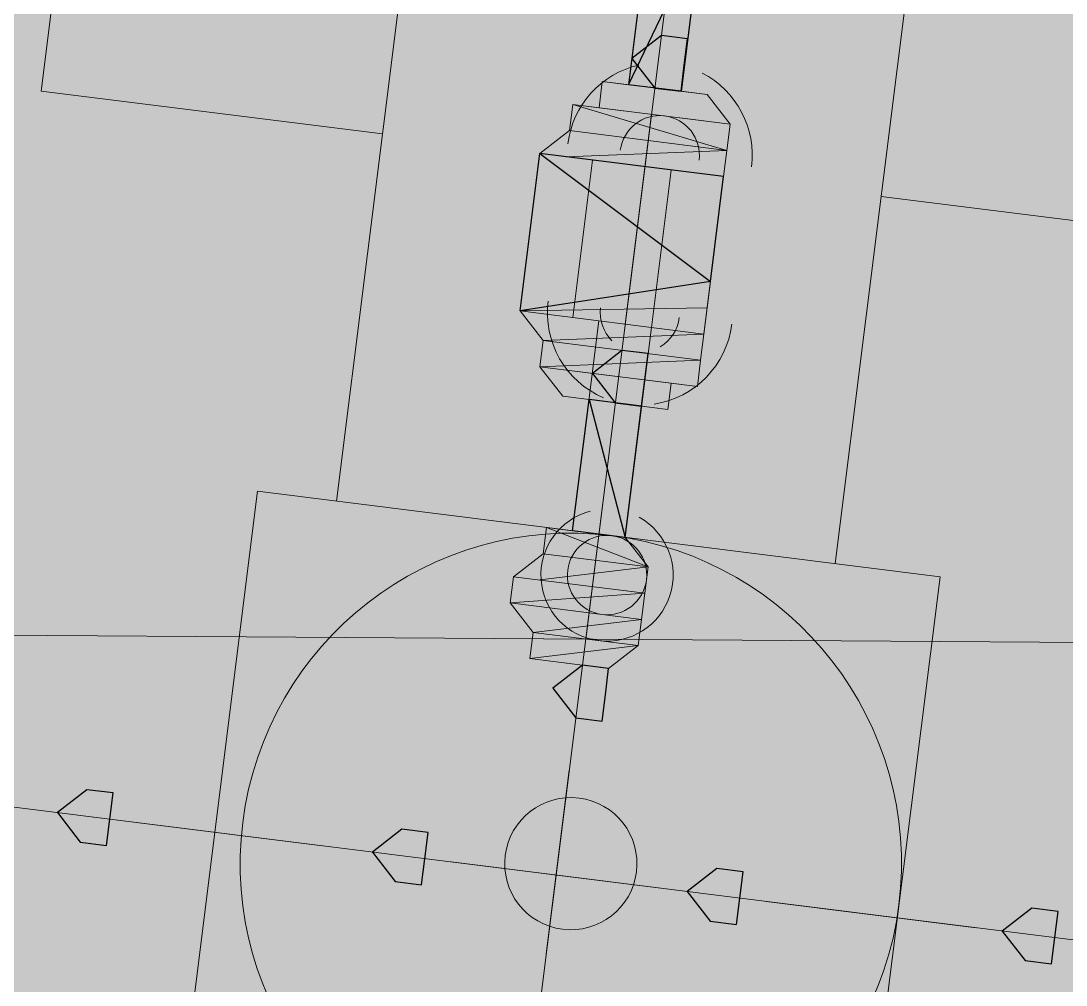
# Model space of a CAD drawing. Header units: metres. Extents: x -4 to 509425, y 7549 to 4732445.
# Drawn here: x 476027.6756 to 476028.0101, y 4719731.3466 to 4719731.6554 of the extents above; entities that cross this region are included whole.
import ezdxf

# ---------------------------------------------------------------- set-up
doc = ezdxf.new("R2010")
doc.units = ezdxf.units.M
doc.header["$LTSCALE"] = 0.01
doc.header["$MEASUREMENT"] = 0
doc.layers.get('0').update_dxf_attribs({"lineweight": 0})
doc.layers.add('_SUBESTACIÓN', color=1, linetype='Continuous')
doc.layers.add('SUBESTACION LA VID', color=253, linetype='Continuous')

# ---------------------------------------------------------------- blocks, each defined once
blk = doc.blocks.new('A$Cfff6051d')
at = {"layer": 'SUBESTACION LA VID', "transparency": 33554687}
h = blk.add_hatch(color=256, dxfattribs=at)
h.dxf.hatch_style = 2
h.paths.add_polyline_path([(476027.88792, 4719731.64121), (476027.88898, 4719731.64961), (476027.88058, 4719731.65066), (476027.87112, 4719731.64332), (476027.87847, 4719731.63386), (476027.88687, 4719731.63281)])
h = blk.add_hatch(color=256, dxfattribs=at)
h.dxf.hatch_style = 2
h.paths.add_polyline_path([(476027.88792, 4719731.64121), (476027.88898, 4719731.64961), (476027.88058, 4719731.65066), (476027.87112, 4719731.64332), (476027.87847, 4719731.63386), (476027.88687, 4719731.63281)])
h = blk.add_hatch(color=256, dxfattribs=at)
h.dxf.hatch_style = 2
h.paths.add_polyline_path([(476027.88792, 4719731.64121), (476027.88898, 4719731.64961), (476027.88058, 4719731.65066), (476027.87112, 4719731.64332), (476027.87847, 4719731.63386), (476027.88687, 4719731.63281)])
h = blk.add_hatch(color=256, dxfattribs=at)
h.dxf.hatch_style = 2
h.paths.add_polyline_path([(476027.88792, 4719731.64121), (476027.88898, 4719731.64961), (476027.88058, 4719731.65066), (476027.87112, 4719731.64332), (476027.87847, 4719731.63386), (476027.88687, 4719731.63281)])
h = blk.add_hatch(color=256, dxfattribs=at)
h.dxf.hatch_style = 2
h.paths.add_polyline_path([(476027.87529, 4719731.54041), (476027.87634, 4719731.54881), (476027.86794, 4719731.54986), (476027.85849, 4719731.54251), (476027.86583, 4719731.53306), (476027.87423, 4719731.53201)])
h = blk.add_hatch(color=256, dxfattribs=at)
h.dxf.hatch_style = 2
h.paths.add_polyline_path([(476027.87529, 4719731.54041), (476027.87634, 4719731.54881), (476027.86794, 4719731.54986), (476027.85849, 4719731.54251), (476027.86583, 4719731.53306), (476027.87423, 4719731.53201)])
h = blk.add_hatch(color=256, dxfattribs=at)
h.dxf.hatch_style = 2
h.paths.add_polyline_path([(476027.87529, 4719731.54041), (476027.87634, 4719731.54881), (476027.86794, 4719731.54986), (476027.85849, 4719731.54251), (476027.86583, 4719731.53306), (476027.87423, 4719731.53201)])
h = blk.add_hatch(color=256, dxfattribs=at)
h.dxf.hatch_style = 2
h.paths.add_polyline_path([(476027.87529, 4719731.54041), (476027.87634, 4719731.54881), (476027.86794, 4719731.54986), (476027.85849, 4719731.54251), (476027.86583, 4719731.53306), (476027.87423, 4719731.53201)])
h = blk.add_hatch(color=256, dxfattribs=at)
h.dxf.hatch_style = 2
h.paths.add_polyline_path([(476027.86265, 4719731.4396), (476027.8637, 4719731.448), (476027.8553, 4719731.44905), (476027.84585, 4719731.44171), (476027.8532, 4719731.43225), (476027.8616, 4719731.4312)])
h = blk.add_hatch(color=256, dxfattribs=at)
h.dxf.hatch_style = 2
h.paths.add_polyline_path([(476027.86265, 4719731.4396), (476027.8637, 4719731.448), (476027.8553, 4719731.44905), (476027.84585, 4719731.44171), (476027.8532, 4719731.43225), (476027.8616, 4719731.4312)])
h = blk.add_hatch(color=256, dxfattribs=at)
h.dxf.hatch_style = 2
h.paths.add_polyline_path([(476027.86265, 4719731.4396), (476027.8637, 4719731.448), (476027.8553, 4719731.44905), (476027.84585, 4719731.44171), (476027.8532, 4719731.43225), (476027.8616, 4719731.4312)])
h = blk.add_hatch(color=256, dxfattribs=at)
h.dxf.hatch_style = 2
h.paths.add_polyline_path([(476027.86265, 4719731.4396), (476027.8637, 4719731.448), (476027.8553, 4719731.44905), (476027.84585, 4719731.44171), (476027.8532, 4719731.43225), (476027.8616, 4719731.4312)])
h = blk.add_hatch(color=256, dxfattribs=at)
h.dxf.hatch_style = 2
h.paths.add_polyline_path([(476027.70407, 4719731.39975), (476027.70512, 4719731.40815), (476027.69672, 4719731.40921), (476027.68727, 4719731.40186), (476027.69461, 4719731.39241), (476027.70301, 4719731.39135)])
h = blk.add_hatch(color=256, dxfattribs=at)
h.dxf.hatch_style = 2
h.paths.add_polyline_path([(476027.70407, 4719731.39975), (476027.70512, 4719731.40815), (476027.69672, 4719731.40921), (476027.68727, 4719731.40186), (476027.69461, 4719731.39241), (476027.70301, 4719731.39135)])
h = blk.add_hatch(color=256, dxfattribs=at)
h.dxf.hatch_style = 2
h.paths.add_polyline_path([(476027.70407, 4719731.39975), (476027.70512, 4719731.40815), (476027.69672, 4719731.40921), (476027.68727, 4719731.40186), (476027.69461, 4719731.39241), (476027.70301, 4719731.39135)])
h = blk.add_hatch(color=256, dxfattribs=at)
h.dxf.hatch_style = 2
h.paths.add_polyline_path([(476027.70407, 4719731.39975), (476027.70512, 4719731.40815), (476027.69672, 4719731.40921), (476027.68727, 4719731.40186), (476027.69461, 4719731.39241), (476027.70301, 4719731.39135)])
h = blk.add_hatch(color=256, dxfattribs=at)
h.dxf.hatch_style = 2
h.paths.add_polyline_path([(476027.80488, 4719731.38712), (476027.80593, 4719731.39552), (476027.79753, 4719731.39657), (476027.78808, 4719731.38922), (476027.79542, 4719731.37977), (476027.80382, 4719731.37872)])
h = blk.add_hatch(color=256, dxfattribs=at)
h.dxf.hatch_style = 2
h.paths.add_polyline_path([(476027.80488, 4719731.38712), (476027.80593, 4719731.39552), (476027.79753, 4719731.39657), (476027.78808, 4719731.38922), (476027.79542, 4719731.37977), (476027.80382, 4719731.37872)])
h = blk.add_hatch(color=256, dxfattribs=at)
h.dxf.hatch_style = 2
h.paths.add_polyline_path([(476027.80488, 4719731.38712), (476027.80593, 4719731.39552), (476027.79753, 4719731.39657), (476027.78808, 4719731.38922), (476027.79542, 4719731.37977), (476027.80382, 4719731.37872)])
h = blk.add_hatch(color=256, dxfattribs=at)
h.dxf.hatch_style = 2
h.paths.add_polyline_path([(476027.80488, 4719731.38712), (476027.80593, 4719731.39552), (476027.79753, 4719731.39657), (476027.78808, 4719731.38922), (476027.79542, 4719731.37977), (476027.80382, 4719731.37872)])
h = blk.add_hatch(color=256, dxfattribs=at)
h.dxf.hatch_style = 2
h.paths.add_polyline_path([(476027.90568, 4719731.37448), (476027.90673, 4719731.38288), (476027.89833, 4719731.38393), (476027.88888, 4719731.37658), (476027.89622, 4719731.36713), (476027.90462, 4719731.36608)])
h = blk.add_hatch(color=256, dxfattribs=at)
h.dxf.hatch_style = 2
h.paths.add_polyline_path([(476027.90568, 4719731.37448), (476027.90673, 4719731.38288), (476027.89833, 4719731.38393), (476027.88888, 4719731.37658), (476027.89622, 4719731.36713), (476027.90462, 4719731.36608)])
h = blk.add_hatch(color=256, dxfattribs=at)
h.dxf.hatch_style = 2
h.paths.add_polyline_path([(476027.90568, 4719731.37448), (476027.90673, 4719731.38288), (476027.89833, 4719731.38393), (476027.88888, 4719731.37658), (476027.89622, 4719731.36713), (476027.90462, 4719731.36608)])
h = blk.add_hatch(color=256, dxfattribs=at)
h.dxf.hatch_style = 2
h.paths.add_polyline_path([(476027.90568, 4719731.37448), (476027.90673, 4719731.38288), (476027.89833, 4719731.38393), (476027.88888, 4719731.37658), (476027.89622, 4719731.36713), (476027.90462, 4719731.36608)])
h = blk.add_hatch(color=256, dxfattribs=at)
h.dxf.hatch_style = 2
h.paths.add_polyline_path([(476028.00648, 4719731.36184), (476028.00754, 4719731.37024), (476027.99914, 4719731.37129), (476027.98968, 4719731.36395), (476027.99703, 4719731.35449), (476028.00543, 4719731.35344)])
h = blk.add_hatch(color=256, dxfattribs=at)
h.dxf.hatch_style = 2
h.paths.add_polyline_path([(476028.00648, 4719731.36184), (476028.00754, 4719731.37024), (476027.99914, 4719731.37129), (476027.98968, 4719731.36395), (476027.99703, 4719731.35449), (476028.00543, 4719731.35344)])
h = blk.add_hatch(color=256, dxfattribs=at)
h.dxf.hatch_style = 2
h.paths.add_polyline_path([(476028.00648, 4719731.36184), (476028.00754, 4719731.37024), (476027.99914, 4719731.37129), (476027.98968, 4719731.36395), (476027.99703, 4719731.35449), (476028.00543, 4719731.35344)])
h = blk.add_hatch(color=256, dxfattribs=at)
h.dxf.hatch_style = 2
h.paths.add_polyline_path([(476028.00648, 4719731.36184), (476028.00754, 4719731.37024), (476027.99914, 4719731.37129), (476027.98968, 4719731.36395), (476027.99703, 4719731.35449), (476028.00543, 4719731.35344)])
at = {"layer": 'SUBESTACION LA VID', "lineweight": 15}
for p, q in [((476027.73208, 4719730.46621), (476027.89006, 4719731.72626)), ((476027.87007, 4719731.63492), (476027.87639, 4719731.68532)), ((476027.88687, 4719731.63281), (476027.89319, 4719731.68321)), ((476027.87742, 4719731.62546), (476027.86899, 4719731.55826)), ((476027.86899, 4719731.55826), (476027.87742, 4719731.62546)), ((476027.86899, 4719731.55826), (476027.87742, 4719731.62546)), ((476027.86899, 4719731.55826), (476027.87742, 4719731.62546)), ((476027.83539, 4719731.56247), (476027.84171, 4719731.61287)), ((476027.85219, 4719731.56036), (476027.85851, 4719731.61076)), ((476027.87739, 4719731.55721), (476027.88371, 4719731.60761)), ((476027.89419, 4719731.5551), (476027.90051, 4719731.6055)), ((476027.85217, 4719731.49211), (476027.86059, 4719731.55931)), ((476027.86897, 4719731.49), (476027.87739, 4719731.55721)), ((476027.86899, 4719731.55826), (476027.86899, 4719731.55826)), ((476027.86373, 4719731.51625), (476027.85635, 4719731.45745)), ((476027.85635, 4719731.45745), (476027.86373, 4719731.51625)), ((476027.85635, 4719731.45745), (476027.86373, 4719731.51625)), ((476027.85635, 4719731.45745), (476027.86373, 4719731.51625)), ((476028.82972, 4719731.25863), (476027.56967, 4719731.4166)), ((476027.85109, 4719731.41545), (476027.84372, 4719731.35665)), ((476027.84372, 4719731.35665), (476027.85109, 4719731.41545)), ((476027.84372, 4719731.35665), (476027.85109, 4719731.41545)), ((476027.84372, 4719731.35665), (476027.85109, 4719731.41545)), ((476027.77128, 4719731.39133), (476027.71247, 4719731.3987)), ((476027.77128, 4719731.39133), (476027.71247, 4719731.3987)), ((476027.77128, 4719731.39133), (476027.71247, 4719731.3987)), ((476027.77128, 4719731.39133), (476027.71247, 4719731.3987)), ((476027.88048, 4719731.37764), (476027.81328, 4719731.38606)), ((476027.88048, 4719731.37764), (476027.81328, 4719731.38606)), ((476027.88048, 4719731.37764), (476027.81328, 4719731.38606)), ((476027.88048, 4719731.37764), (476027.81328, 4719731.38606)), ((476027.98128, 4719731.365), (476027.91408, 4719731.37343)), ((476027.98128, 4719731.365), (476027.91408, 4719731.37343)), ((476027.98128, 4719731.365), (476027.91408, 4719731.37343)), ((476027.98128, 4719731.365), (476027.91408, 4719731.37343))]:
    blk.add_line(p, q, dxfattribs=at)
at = {"layer": 'SUBESTACION LA VID', "lineweight": 0}
for p, q in [((476027.86062, 4719731.62756), (476027.89422, 4719731.62335)), ((476027.8963, 4719731.5719), (476027.83539, 4719731.56247))]:
    blk.add_line(p, q, dxfattribs=at)
at = {"layer": 'SUBESTACION LA VID', "lineweight": 15}
for points in [[(476027.95091, 4719731.59918), (476028.06012, 4719731.58549), (476028.19492, 4719732.66074), (476027.81691, 4719732.70813), (476027.6821, 4719731.63288), (476027.79131, 4719731.61919)], [(476027.87639, 4719731.68532), (476027.87007, 4719731.63492), (476027.86167, 4719731.63597), (476027.86062, 4719731.62756), (476027.85222, 4719731.62862), (476027.85116, 4719731.62022), (476027.84171, 4719731.61287), (476027.83539, 4719731.56247), (476027.84274, 4719731.55302), (476027.84169, 4719731.54462), (476027.84903, 4719731.53516), (476027.85743, 4719731.53411), (476027.85217, 4719731.49211), (476027.84377, 4719731.49316), (476027.84271, 4719731.48476), (476027.83326, 4719731.47741), (476027.83221, 4719731.46901), (476027.83955, 4719731.45956), (476027.8385, 4719731.45116), (476027.8469, 4719731.45011), (476027.8553, 4719731.44905), (476027.8637, 4719731.448), (476027.87315, 4719731.45535), (476027.87421, 4719731.46375), (476027.87526, 4719731.47215), (476027.87631, 4719731.48055), (476027.86897, 4719731.49), (476027.87423, 4719731.53201), (476027.88263, 4719731.53095), (476027.88369, 4719731.53935), (476027.89209, 4719731.5383), (476027.89314, 4719731.5467), (476027.89419, 4719731.5551), (476027.89525, 4719731.5635), (476027.8963, 4719731.5719), (476027.90051, 4719731.6055), (476027.90156, 4719731.6139), (476027.90262, 4719731.6223), (476027.89527, 4719731.63176), (476027.88687, 4719731.63281), (476027.89319, 4719731.68321)], [(476027.93617, 4719731.48158), (476028.00567, 4719732.036), (476027.84607, 4719732.05601), (476027.77657, 4719731.50159)], [(476027.75136, 4719731.50475), (476027.96978, 4719731.47736), (476027.94239, 4719731.25895), (476027.72398, 4719731.28634), (476027.75136, 4719731.50475)]]:
    blk.add_lwpolyline(points, dxfattribs=at)
at = {"layer": 'SUBESTACION LA VID'}
for points in [[(476027.88792, 4719731.64121), (476027.88898, 4719731.64961), (476027.88058, 4719731.65066), (476027.87112, 4719731.64332), (476027.87847, 4719731.63386), (476027.88687, 4719731.63281)], [(476027.88792, 4719731.64121), (476027.88898, 4719731.64961), (476027.88058, 4719731.65066), (476027.87112, 4719731.64332), (476027.87847, 4719731.63386), (476027.88687, 4719731.63281)], [(476027.88792, 4719731.64121), (476027.88898, 4719731.64961), (476027.88058, 4719731.65066), (476027.87112, 4719731.64332), (476027.87847, 4719731.63386), (476027.88687, 4719731.63281)], [(476027.88792, 4719731.64121), (476027.88898, 4719731.64961), (476027.88058, 4719731.65066), (476027.87112, 4719731.64332), (476027.87847, 4719731.63386), (476027.88687, 4719731.63281)], [(476027.87529, 4719731.54041), (476027.87634, 4719731.54881), (476027.86794, 4719731.54986), (476027.85849, 4719731.54251), (476027.86583, 4719731.53306), (476027.87423, 4719731.53201)], [(476027.87529, 4719731.54041), (476027.87634, 4719731.54881), (476027.86794, 4719731.54986), (476027.85849, 4719731.54251), (476027.86583, 4719731.53306), (476027.87423, 4719731.53201)], [(476027.87529, 4719731.54041), (476027.87634, 4719731.54881), (476027.86794, 4719731.54986), (476027.85849, 4719731.54251), (476027.86583, 4719731.53306), (476027.87423, 4719731.53201)], [(476027.87529, 4719731.54041), (476027.87634, 4719731.54881), (476027.86794, 4719731.54986), (476027.85849, 4719731.54251), (476027.86583, 4719731.53306), (476027.87423, 4719731.53201)], [(476027.86265, 4719731.4396), (476027.8637, 4719731.448), (476027.8553, 4719731.44905), (476027.84585, 4719731.44171), (476027.8532, 4719731.43225), (476027.8616, 4719731.4312)], [(476027.86265, 4719731.4396), (476027.8637, 4719731.448), (476027.8553, 4719731.44905), (476027.84585, 4719731.44171), (476027.8532, 4719731.43225), (476027.8616, 4719731.4312)], [(476027.86265, 4719731.4396), (476027.8637, 4719731.448), (476027.8553, 4719731.44905), (476027.84585, 4719731.44171), (476027.8532, 4719731.43225), (476027.8616, 4719731.4312)], [(476027.86265, 4719731.4396), (476027.8637, 4719731.448), (476027.8553, 4719731.44905), (476027.84585, 4719731.44171), (476027.8532, 4719731.43225), (476027.8616, 4719731.4312)], [(476027.70407, 4719731.39975), (476027.70512, 4719731.40815), (476027.69672, 4719731.40921), (476027.68727, 4719731.40186), (476027.69461, 4719731.39241), (476027.70301, 4719731.39135)], [(476027.70407, 4719731.39975), (476027.70512, 4719731.40815), (476027.69672, 4719731.40921), (476027.68727, 4719731.40186), (476027.69461, 4719731.39241), (476027.70301, 4719731.39135)], [(476027.70407, 4719731.39975), (476027.70512, 4719731.40815), (476027.69672, 4719731.40921), (476027.68727, 4719731.40186), (476027.69461, 4719731.39241), (476027.70301, 4719731.39135)], [(476027.70407, 4719731.39975), (476027.70512, 4719731.40815), (476027.69672, 4719731.40921), (476027.68727, 4719731.40186), (476027.69461, 4719731.39241), (476027.70301, 4719731.39135)], [(476027.80488, 4719731.38712), (476027.80593, 4719731.39552), (476027.79753, 4719731.39657), (476027.78808, 4719731.38922), (476027.79542, 4719731.37977), (476027.80382, 4719731.37872)], [(476027.80488, 4719731.38712), (476027.80593, 4719731.39552), (476027.79753, 4719731.39657), (476027.78808, 4719731.38922), (476027.79542, 4719731.37977), (476027.80382, 4719731.37872)], [(476027.80488, 4719731.38712), (476027.80593, 4719731.39552), (476027.79753, 4719731.39657), (476027.78808, 4719731.38922), (476027.79542, 4719731.37977), (476027.80382, 4719731.37872)], [(476027.80488, 4719731.38712), (476027.80593, 4719731.39552), (476027.79753, 4719731.39657), (476027.78808, 4719731.38922), (476027.79542, 4719731.37977), (476027.80382, 4719731.37872)], [(476027.90568, 4719731.37448), (476027.90673, 4719731.38288), (476027.89833, 4719731.38393), (476027.88888, 4719731.37658), (476027.89622, 4719731.36713), (476027.90462, 4719731.36608)], [(476027.90568, 4719731.37448), (476027.90673, 4719731.38288), (476027.89833, 4719731.38393), (476027.88888, 4719731.37658), (476027.89622, 4719731.36713), (476027.90462, 4719731.36608)], [(476027.90568, 4719731.37448), (476027.90673, 4719731.38288), (476027.89833, 4719731.38393), (476027.88888, 4719731.37658), (476027.89622, 4719731.36713), (476027.90462, 4719731.36608)], [(476027.90568, 4719731.37448), (476027.90673, 4719731.38288), (476027.89833, 4719731.38393), (476027.88888, 4719731.37658), (476027.89622, 4719731.36713), (476027.90462, 4719731.36608)], [(476028.00648, 4719731.36184), (476028.00754, 4719731.37024), (476027.99914, 4719731.37129), (476027.98968, 4719731.36395), (476027.99703, 4719731.35449), (476028.00543, 4719731.35344)], [(476028.00648, 4719731.36184), (476028.00754, 4719731.37024), (476027.99914, 4719731.37129), (476027.98968, 4719731.36395), (476027.99703, 4719731.35449), (476028.00543, 4719731.35344)], [(476028.00648, 4719731.36184), (476028.00754, 4719731.37024), (476027.99914, 4719731.37129), (476027.98968, 4719731.36395), (476027.99703, 4719731.35449), (476028.00543, 4719731.35344)], [(476028.00648, 4719731.36184), (476028.00754, 4719731.37024), (476027.99914, 4719731.37129), (476027.98968, 4719731.36395), (476027.99703, 4719731.35449), (476028.00543, 4719731.35344)]]:
    blk.add_lwpolyline(points, close=True, dxfattribs=at)
at = {"layer": 'SUBESTACION LA VID', "lineweight": 0}
for points in [[(476027.88792, 4719731.64121), (476027.88898, 4719731.64961), (476027.88058, 4719731.65066), (476027.87112, 4719731.64332), (476027.87847, 4719731.63386), (476027.88687, 4719731.63281)], [(476027.88792, 4719731.64121), (476027.88898, 4719731.64961), (476027.88058, 4719731.65066), (476027.87112, 4719731.64332), (476027.87847, 4719731.63386), (476027.88687, 4719731.63281)], [(476027.88792, 4719731.64121), (476027.88898, 4719731.64961), (476027.88058, 4719731.65066), (476027.87112, 4719731.64332), (476027.87847, 4719731.63386), (476027.88687, 4719731.63281)], [(476027.88792, 4719731.64121), (476027.88898, 4719731.64961), (476027.88058, 4719731.65066), (476027.87112, 4719731.64332), (476027.87847, 4719731.63386), (476027.88687, 4719731.63281)], [(476027.87529, 4719731.54041), (476027.87634, 4719731.54881), (476027.86794, 4719731.54986), (476027.85849, 4719731.54251), (476027.86583, 4719731.53306), (476027.87423, 4719731.53201)], [(476027.87529, 4719731.54041), (476027.87634, 4719731.54881), (476027.86794, 4719731.54986), (476027.85849, 4719731.54251), (476027.86583, 4719731.53306), (476027.87423, 4719731.53201)], [(476027.87529, 4719731.54041), (476027.87634, 4719731.54881), (476027.86794, 4719731.54986), (476027.85849, 4719731.54251), (476027.86583, 4719731.53306), (476027.87423, 4719731.53201)], [(476027.87529, 4719731.54041), (476027.87634, 4719731.54881), (476027.86794, 4719731.54986), (476027.85849, 4719731.54251), (476027.86583, 4719731.53306), (476027.87423, 4719731.53201)], [(476027.86265, 4719731.4396), (476027.8637, 4719731.448), (476027.8553, 4719731.44905), (476027.84585, 4719731.44171), (476027.8532, 4719731.43225), (476027.8616, 4719731.4312)], [(476027.86265, 4719731.4396), (476027.8637, 4719731.448), (476027.8553, 4719731.44905), (476027.84585, 4719731.44171), (476027.8532, 4719731.43225), (476027.8616, 4719731.4312)], [(476027.86265, 4719731.4396), (476027.8637, 4719731.448), (476027.8553, 4719731.44905), (476027.84585, 4719731.44171), (476027.8532, 4719731.43225), (476027.8616, 4719731.4312)], [(476027.86265, 4719731.4396), (476027.8637, 4719731.448), (476027.8553, 4719731.44905), (476027.84585, 4719731.44171), (476027.8532, 4719731.43225), (476027.8616, 4719731.4312)], [(476027.70407, 4719731.39975), (476027.70512, 4719731.40815), (476027.69672, 4719731.40921), (476027.68727, 4719731.40186), (476027.69461, 4719731.39241), (476027.70301, 4719731.39135)], [(476027.70407, 4719731.39975), (476027.70512, 4719731.40815), (476027.69672, 4719731.40921), (476027.68727, 4719731.40186), (476027.69461, 4719731.39241), (476027.70301, 4719731.39135)], [(476027.70407, 4719731.39975), (476027.70512, 4719731.40815), (476027.69672, 4719731.40921), (476027.68727, 4719731.40186), (476027.69461, 4719731.39241), (476027.70301, 4719731.39135)], [(476027.70407, 4719731.39975), (476027.70512, 4719731.40815), (476027.69672, 4719731.40921), (476027.68727, 4719731.40186), (476027.69461, 4719731.39241), (476027.70301, 4719731.39135)], [(476027.80488, 4719731.38712), (476027.80593, 4719731.39552), (476027.79753, 4719731.39657), (476027.78808, 4719731.38922), (476027.79542, 4719731.37977), (476027.80382, 4719731.37872)], [(476027.80488, 4719731.38712), (476027.80593, 4719731.39552), (476027.79753, 4719731.39657), (476027.78808, 4719731.38922), (476027.79542, 4719731.37977), (476027.80382, 4719731.37872)], [(476027.80488, 4719731.38712), (476027.80593, 4719731.39552), (476027.79753, 4719731.39657), (476027.78808, 4719731.38922), (476027.79542, 4719731.37977), (476027.80382, 4719731.37872)], [(476027.80488, 4719731.38712), (476027.80593, 4719731.39552), (476027.79753, 4719731.39657), (476027.78808, 4719731.38922), (476027.79542, 4719731.37977), (476027.80382, 4719731.37872)], [(476027.90568, 4719731.37448), (476027.90673, 4719731.38288), (476027.89833, 4719731.38393), (476027.88888, 4719731.37658), (476027.89622, 4719731.36713), (476027.90462, 4719731.36608)], [(476027.90568, 4719731.37448), (476027.90673, 4719731.38288), (476027.89833, 4719731.38393), (476027.88888, 4719731.37658), (476027.89622, 4719731.36713), (476027.90462, 4719731.36608)], [(476027.90568, 4719731.37448), (476027.90673, 4719731.38288), (476027.89833, 4719731.38393), (476027.88888, 4719731.37658), (476027.89622, 4719731.36713), (476027.90462, 4719731.36608)], [(476027.90568, 4719731.37448), (476027.90673, 4719731.38288), (476027.89833, 4719731.38393), (476027.88888, 4719731.37658), (476027.89622, 4719731.36713), (476027.90462, 4719731.36608)], [(476028.00648, 4719731.36184), (476028.00754, 4719731.37024), (476027.99914, 4719731.37129), (476027.98968, 4719731.36395), (476027.99703, 4719731.35449), (476028.00543, 4719731.35344)], [(476028.00648, 4719731.36184), (476028.00754, 4719731.37024), (476027.99914, 4719731.37129), (476027.98968, 4719731.36395), (476027.99703, 4719731.35449), (476028.00543, 4719731.35344)], [(476028.00648, 4719731.36184), (476028.00754, 4719731.37024), (476027.99914, 4719731.37129), (476027.98968, 4719731.36395), (476027.99703, 4719731.35449), (476028.00543, 4719731.35344)], [(476028.00648, 4719731.36184), (476028.00754, 4719731.37024), (476027.99914, 4719731.37129), (476027.98968, 4719731.36395), (476027.99703, 4719731.35449), (476028.00543, 4719731.35344)]]:
    blk.add_lwpolyline(points, close=True, dxfattribs=at)
for points in [[(476027.86167, 4719731.63597), (476027.89527, 4719731.63176), (476027.86167, 4719731.63597), (476027.89527, 4719731.63176), (476027.86167, 4719731.63597), (476027.88687, 4719731.63281)], [(476027.90156, 4719731.6139), (476027.85222, 4719731.62862), (476027.90262, 4719731.6223), (476027.85222, 4719731.62862), (476027.90262, 4719731.6223)], [(476027.85011, 4719731.61182), (476027.90156, 4719731.6139), (476027.85116, 4719731.62022), (476027.90156, 4719731.6139), (476027.85116, 4719731.62022)], [(476027.84171, 4719731.61287), (476027.90051, 4719731.6055), (476027.84171, 4719731.61287)], [(476027.88369, 4719731.53935), (476027.84169, 4719731.54462), (476027.89209, 4719731.5383), (476027.84169, 4719731.54462), (476027.89314, 4719731.5467), (476027.84274, 4719731.55302), (476027.89314, 4719731.5467), (476027.84274, 4719731.55302), (476027.89419, 4719731.5551), (476027.83539, 4719731.56247), (476027.89419, 4719731.5551), (476027.83539, 4719731.56247), (476027.89525, 4719731.5635)], [(476027.85743, 4719731.53411), (476027.88263, 4719731.53095), (476027.84903, 4719731.53516), (476027.88263, 4719731.53095), (476027.84903, 4719731.53516)], [(476027.87423, 4719731.53201), (476027.85743, 4719731.53411), (476027.87423, 4719731.53201)], [(476027.84166, 4719731.47636), (476027.87631, 4719731.48055), (476027.84271, 4719731.48476), (476027.87631, 4719731.48055), (476027.84271, 4719731.48476), (476027.87631, 4719731.48055), (476027.84271, 4719731.48476), (476027.87631, 4719731.48055), (476027.84377, 4719731.49316), (476027.86897, 4719731.49), (476027.85217, 4719731.49211), (476027.86897, 4719731.49), (476027.85217, 4719731.49211)], [(476027.8385, 4719731.45116), (476027.87315, 4719731.45535), (476027.83955, 4719731.45956), (476027.87315, 4719731.45535), (476027.83955, 4719731.45956), (476027.87315, 4719731.45535), (476027.83955, 4719731.45956), (476027.87421, 4719731.46375), (476027.83221, 4719731.46901), (476027.87421, 4719731.46375), (476027.83221, 4719731.46901), (476027.87526, 4719731.47215), (476027.83326, 4719731.47741), (476027.87526, 4719731.47215), (476027.83326, 4719731.47741), (476027.87526, 4719731.47215), (476027.83326, 4719731.47741)], [(476027.8553, 4719731.44905), (476027.8469, 4719731.45011), (476027.8553, 4719731.44905)], [(476027.8637, 4719731.448), (476027.8469, 4719731.45011), (476027.8637, 4719731.448), (476027.8469, 4719731.45011), (476027.8637, 4719731.448)]]:
    blk.add_lwpolyline(points, dxfattribs=at)
at = {"layer": 'SUBESTACION LA VID'}
for points in [[(476027.87639, 4719731.68532), (476027.87639, 4719731.68532), (476027.89319, 4719731.68321), (476027.89319, 4719731.68321), (476027.89319, 4719731.68321), (476027.87007, 4719731.63492), (476027.87007, 4719731.63492), (476027.87007, 4719731.63492), (476027.87639, 4719731.68532), (476027.87639, 4719731.68532)], [(476027.89319, 4719731.68321), (476027.89319, 4719731.68321), (476027.87007, 4719731.63492), (476027.87007, 4719731.63492), (476027.87007, 4719731.63492), (476027.88687, 4719731.63281), (476027.88687, 4719731.63281), (476027.88687, 4719731.63281), (476027.89319, 4719731.68321), (476027.89319, 4719731.68321)], [(476027.83539, 4719731.56247), (476027.83539, 4719731.56247), (476027.8963, 4719731.5719), (476027.8963, 4719731.5719), (476027.8963, 4719731.5719), (476027.84171, 4719731.61287), (476027.84171, 4719731.61287), (476027.84171, 4719731.61287), (476027.83539, 4719731.56247), (476027.83539, 4719731.56247)], [(476027.8963, 4719731.5719), (476027.8963, 4719731.5719), (476027.84171, 4719731.61287), (476027.84171, 4719731.61287), (476027.84171, 4719731.61287), (476027.90051, 4719731.6055), (476027.90051, 4719731.6055), (476027.90051, 4719731.6055), (476027.8963, 4719731.5719), (476027.8963, 4719731.5719)], [(476027.85217, 4719731.49211), (476027.85217, 4719731.49211), (476027.86897, 4719731.49), (476027.86897, 4719731.49), (476027.86897, 4719731.49), (476027.85743, 4719731.53411), (476027.85743, 4719731.53411), (476027.85743, 4719731.53411), (476027.85217, 4719731.49211), (476027.85217, 4719731.49211)], [(476027.86897, 4719731.49), (476027.86897, 4719731.49), (476027.85743, 4719731.53411), (476027.85743, 4719731.53411), (476027.85743, 4719731.53411), (476027.87423, 4719731.53201), (476027.87423, 4719731.53201), (476027.87423, 4719731.53201), (476027.86897, 4719731.49), (476027.86897, 4719731.49)]]:
    blk.add_open_spline(points, degree=3, knots=[0, 0, 0, 0, 1, 1, 1, 2, 2, 2, 3, 3, 3, 3], dxfattribs=at)
at = {"layer": 'SUBESTACION LA VID', "lineweight": 0}
for points in [[(476027.87639, 4719731.68532), (476027.87639, 4719731.68532), (476027.89319, 4719731.68321), (476027.89319, 4719731.68321), (476027.89319, 4719731.68321), (476027.87007, 4719731.63492), (476027.87007, 4719731.63492), (476027.87007, 4719731.63492), (476027.87639, 4719731.68532), (476027.87639, 4719731.68532)], [(476027.89319, 4719731.68321), (476027.89319, 4719731.68321), (476027.87007, 4719731.63492), (476027.87007, 4719731.63492), (476027.87007, 4719731.63492), (476027.88687, 4719731.63281), (476027.88687, 4719731.63281), (476027.88687, 4719731.63281), (476027.89319, 4719731.68321), (476027.89319, 4719731.68321)], [(476027.83539, 4719731.56247), (476027.83539, 4719731.56247), (476027.8963, 4719731.5719), (476027.8963, 4719731.5719), (476027.8963, 4719731.5719), (476027.84171, 4719731.61287), (476027.84171, 4719731.61287), (476027.84171, 4719731.61287), (476027.83539, 4719731.56247), (476027.83539, 4719731.56247)], [(476027.8963, 4719731.5719), (476027.8963, 4719731.5719), (476027.84171, 4719731.61287), (476027.84171, 4719731.61287), (476027.84171, 4719731.61287), (476027.90051, 4719731.6055), (476027.90051, 4719731.6055), (476027.90051, 4719731.6055), (476027.8963, 4719731.5719), (476027.8963, 4719731.5719)], [(476027.85217, 4719731.49211), (476027.85217, 4719731.49211), (476027.86897, 4719731.49), (476027.86897, 4719731.49), (476027.86897, 4719731.49), (476027.85743, 4719731.53411), (476027.85743, 4719731.53411), (476027.85743, 4719731.53411), (476027.85217, 4719731.49211), (476027.85217, 4719731.49211)], [(476027.86897, 4719731.49), (476027.86897, 4719731.49), (476027.85743, 4719731.53411), (476027.85743, 4719731.53411), (476027.85743, 4719731.53411), (476027.87423, 4719731.53201), (476027.87423, 4719731.53201), (476027.87423, 4719731.53201), (476027.86897, 4719731.49), (476027.86897, 4719731.49)]]:
    blk.add_open_spline(points, degree=3, knots=[0, 0, 0, 0, 1, 1, 1, 2, 2, 2, 3, 3, 3, 3], dxfattribs=at)
at = {"layer": 'SUBESTACION LA VID', "lineweight": 15}
for points in [[(476027.87336, 4719731.6412), (476027.86125, 4719731.6384), (476027.85218, 4719731.62834), (476027.85064, 4719731.61601)], [(476027.90944, 4719731.60865), (476027.91098, 4719731.62098), (476027.90467, 4719731.63296), (476027.89364, 4719731.63866)], [(476027.84432, 4719731.56561), (476027.84267, 4719731.5525), (476027.84992, 4719731.53988), (476027.86207, 4719731.53468)], [(476027.86112, 4719731.56351), (476027.86063, 4719731.55963), (476027.86196, 4719731.55574), (476027.86472, 4719731.55297)], [(476027.88023, 4719731.55103), (476027.88359, 4719731.55303), (476027.88583, 4719731.55647), (476027.88632, 4719731.56035)], [(476027.87829, 4719731.53265), (476027.89135, 4719731.53469), (476027.90148, 4719731.54513), (476027.90312, 4719731.55825)]]:
    blk.add_open_spline(points, degree=3, dxfattribs=at)
for points, knots in [([(476027.89264, 4719731.61075), (476027.89351, 4719731.61771), (476027.88858, 4719731.62406), (476027.88162, 4719731.62493), (476027.87466, 4719731.6258), (476027.86831, 4719731.62087), (476027.86744, 4719731.61391)], [0, 0, 0, 0, 1, 1, 1, 2, 2, 2, 2]), ([(476027.86477, 4719731.49053), (476027.80677, 4719731.4978), (476027.75387, 4719731.45668), (476027.7466, 4719731.39869), (476027.73933, 4719731.3407), (476027.78044, 4719731.28779), (476027.83844, 4719731.28052), (476027.89643, 4719731.27325), (476027.94934, 4719731.31437), (476027.95661, 4719731.37236), (476027.96388, 4719731.43035), (476027.92276, 4719731.48326), (476027.86477, 4719731.49053)], [0, 0, 0, 0, 1, 1, 1, 2, 2, 2, 3, 3, 3, 4, 4, 4, 4]), ([(476027.85783, 4719731.49841), (476027.84802, 4719731.49584), (476027.8414, 4719731.48666), (476027.84207, 4719731.47654), (476027.84273, 4719731.46641), (476027.85049, 4719731.45819), (476027.86056, 4719731.45693), (476027.87062, 4719731.45567), (476027.88017, 4719731.46173), (476027.88331, 4719731.47137), (476027.88646, 4719731.48102), (476027.88231, 4719731.49154), (476027.87343, 4719731.49645)], [0, 0, 0, 0, 1, 1, 1, 2, 2, 2, 3, 3, 3, 4, 4, 4, 4]), ([(476027.85059, 4719731.47951), (476027.84971, 4719731.47255), (476027.85465, 4719731.4662), (476027.86161, 4719731.46533), (476027.86857, 4719731.46446), (476027.87491, 4719731.46939), (476027.87579, 4719731.47635), (476027.87666, 4719731.48331), (476027.87173, 4719731.48966), (476027.86477, 4719731.49053), (476027.85781, 4719731.4914), (476027.85146, 4719731.48647), (476027.85059, 4719731.47951)], [0, 0, 0, 0, 1, 1, 1, 2, 2, 2, 3, 3, 3, 4, 4, 4, 4]), ([(476027.85424, 4719731.40652), (476027.84264, 4719731.40798), (476027.83206, 4719731.39975), (476027.8306, 4719731.38816), (476027.82915, 4719731.37656), (476027.83737, 4719731.36598), (476027.84897, 4719731.36452), (476027.86056, 4719731.36307), (476027.87115, 4719731.37129), (476027.8726, 4719731.38289), (476027.87406, 4719731.39449), (476027.86583, 4719731.40507), (476027.85424, 4719731.40652)], [0, 0, 0, 0, 1, 1, 1, 2, 2, 2, 3, 3, 3, 4, 4, 4, 4])]:
    blk.add_open_spline(points, degree=3, knots=knots, dxfattribs=at)

msp = doc.modelspace()

# ---------------------------------------------------------------- hatches: boundary and pattern name
at = {"layer": '_SUBESTACIÓN', "transparency": 33554559}
h = msp.add_hatch(color=1, dxfattribs=at)
h.dxf.hatch_style = 1
h.paths.add_polyline_path([(475968.63988, 4719805.82503), (476089.93862, 4719790.61504), (476078.16862, 4719696.74002), (475956.86864, 4719711.95017)])

# ---------------------------------------------------------------- linework, layer by layer
at = {"color": 5}
msp.add_lwpolyline([(490840.26562, 4717243.14618), (484895.50415, 4717739.23684), (483607.63714, 4717664.0004), (483465.04146, 4717952.1854), (479025.12595, 4718116.26695), (478713.77183, 4718728.81449), (478509.32339, 4719542.06389), (477889.60068, 4719719.26976), (475567.49786, 4719734.47108), (475570.11635, 4720134.46251), (477885.1416, 4720119.30753), (481205.44557, 4721268.32137)], dxfattribs=at)

# ---------------------------------------------------------------- block references
at = {"linetype": 'Continuous'}
msp.add_blockref('A$Cfff6051d', (0, 0), dxfattribs=at)

doc.saveas('drawing.dxf')
